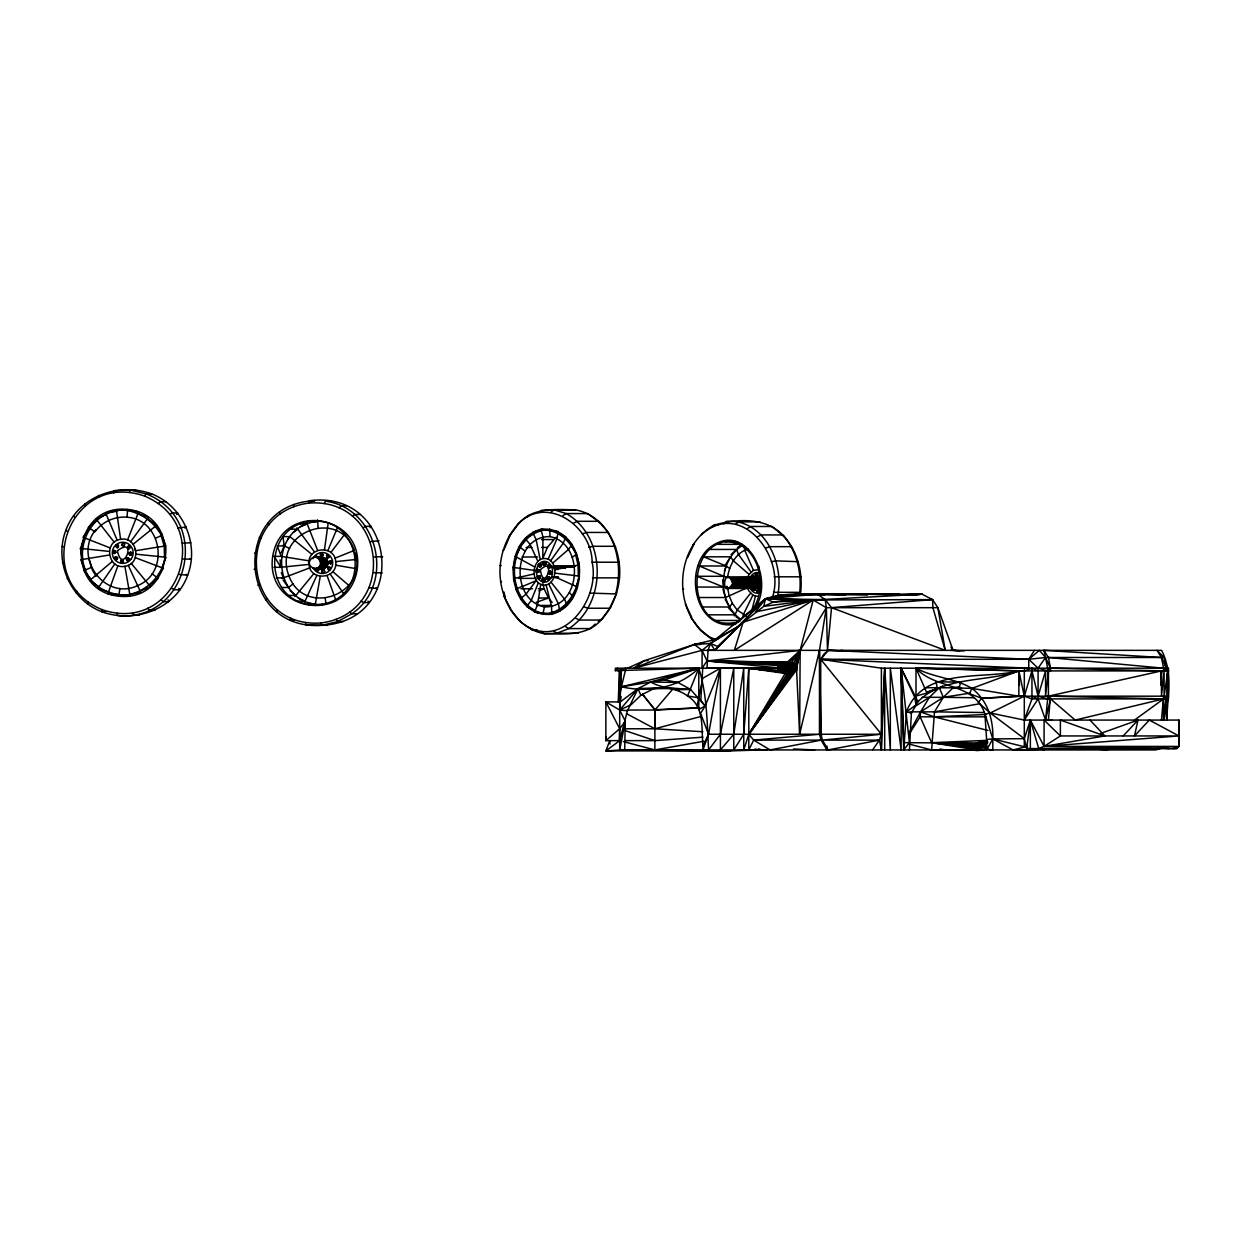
<?xml version="1.0" encoding="UTF-8"?>
<svg xmlns="http://www.w3.org/2000/svg" width="1241" height="1241" viewBox="0 0 1241 1241"><rect width="100%" height="100%" fill="white"/><g stroke="black" fill="none" stroke-linecap="round" stroke-linejoin="round"><path stroke-width="1.5" d="M621.4 670.667L619.693 710.023L625.309 721.238L624.688 749.735L605.872 750.914L609.75 740.629L609.952 744.057M1034.467 650.346L1028.758 659.281L1028.758 668.201L820.72 659.281L820.72 734.253L822.426 740.117L828.166 749.936L879.373 740.117L881.389 734.253L884.693 668.201L890.324 749.936L890.324 668.201L901.137 749.936L901.137 668.201L917.999 701.708L911.406 713.032L909.42 749.936M542.813 558.434L542.922 536.888L541.029 529.255C586.745 525.083 593.338 603.529 551.64 614.264C505.94 618.452 499.347 540.006 541.029 529.255L558.186 531.52L556.992 538.749L548.181 559.148C560.125 564.779 555.068 589.366 540.75 584.387C528.821 578.756 533.878 554.169 548.181 559.148M716.709 639.162L694.355 644.513L644.265 660.693L633.825 668.201L702.08 650.346L765.449 598.767C782.202 593.182 800.057 593.834 817.462 594.191L825.234 599.605L826.335 607.687L819.463 650.346L799.654 734.253L800.15 650.346L813.181 600.039L922.001 594.191L932.58 599.605L937.855 607.687L953.088 650.346L950.994 647.104M826.94 746.105L826.925 749.936L821.17 740.117L819.463 734.253L819.463 650.346L820.922 726.745M702.902 731.756L654.876 728.777L655.108 709.759L642.559 694.246M715.033 640.558C671.97 619.197 672.001 547.777 714.164 525.098C736.363 518.754 765.154 516.939 782.683 534.933C797.28 550.027 802.896 571.76 800.724 592.329L773.795 592.314L772.507 597.898M739.745 621.384C685.156 639.301 681.604 532.854 736.673 541.852M740.799 619.337C717.112 602.63 717.624 560.777 742.459 545.357M732.717 583.751C724.915 560.513 719.284 602.676 732.717 583.751L759.539 583.751M750.929 577.67C750.945 574.49 756.017 577.515 751.953 576.072M751.86 577.67L753.163 576.088M752.077 589.242C752.155 585.643 756.234 589.475 753.318 590.545C749.502 588.125 756.653 591.631 754.233 589.692M753.178 577.763L752.977 576.677M752.992 589.242C752.279 586.729 756.762 588.172 754.249 588.575M757.01 573.451C760.578 577.67 750.774 575.84 757.599 573.373M757.537 576.274C755.257 576.398 757.444 573.001 755.831 573.637L755.614 573.9M756.653 591.321L758.251 589.832L758.453 592.36L756.731 591.693L758.825 592.624M757.584 591.321L758.887 589.723L757.382 589.801M759.12 592.531L759.43 590.033M773.795 592.314C782.528 552.897 739.729 500.061 701.46 534.669L703.182 532.761M799.685 592.686C801.826 572.148 796.644 550.554 782.683 534.933L761.369 534.933L757.429 536.764M633.825 668.201L694.355 644.513L702.08 650.346L1161.576 650.346C1173.009 672.064 1167.486 696.806 1166.85 720.075L1166.85 714.568M540.75 584.387L537.539 604.786L534.483 611.999L551.64 614.264L551.625 606.647L546.133 585.085M308.869 503.07C386.851 497.331 398.237 612.744 320.985 622.966C243.003 628.706 231.602 513.293 308.869 503.07L309.35 500.712C397.011 489.28 410.135 620.903 321.931 625.34C237.388 631.328 230.314 503.815 314.873 500.712L309.645 501.969M322.598 604.584C259.524 611.999 258.345 515.853 321.357 521.049M322.505 604.491C271.112 606.585 266.66 525.936 317.696 521.453L317.541 519.932M309.04 564.407C306.527 547.172 334.667 544.21 335.706 561.646C338.204 578.864 310.064 581.827 309.04 564.407L279.365 567.432M314.687 556.682C315.757 556.092 313.073 558.574 315.912 556.139M317.293 570.813L315.85 569.107L318.13 567.99L316.393 568.409L316.61 570.488M316.672 568.145C320.054 567.246 318.472 573.063 318.208 568.192M321.186 556.232C317.044 552.369 326.895 553.796 321.698 556.356M320.861 556.03L320.69 553.672M316.936 568.378C324.723 565.601 318.254 553.331 311.615 558.372C303.75 566.408 317.789 571.868 324.382 568.378C335.179 560.979 320.24 553.843 312.918 557.659M322.862 572.799C319.604 569.867 327.298 569.666 322.319 570.503M322.288 572.597L321.884 570.844M322.071 556.263L322.986 555.115L322.148 553.517M324.072 572.644L324.832 570.922L323.73 572.83M326.941 557.612L326.74 555.534M328.896 569.867L327.562 567.804L330.059 567.261M328.539 569.759L328.043 567.199M327.035 557.83L328.958 557.069L328.229 555.115M330.618 563.631L329.16 561.925L331.083 560.699M328.384 557.861L329.33 556.325L327.857 555.006M330.246 563.523L329.408 561.925L330.695 560.684M330.339 568.642L330.075 567.54M330.758 563.647L331.983 563.104L331.207 560.808M334.884 558.186L354.43 550.368C338.576 506.902 272.074 533.056 288.874 575.669C304.029 618.08 369.632 594.361 354.848 552.183M987.929 742.102C971.75 738.271 964.288 756.777 986.936 748.292M986.905 748.432C977.799 754.993 984.222 742.676 976.76 743.157L909.296 742.692M619.259 740.629L619.693 728.777L605.872 701.894L620.283 701.894L637.998 688.615L650.734 682.023L698.792 668.201C707.013 694.138 707.137 722.743 708.58 749.936L703.011 749.859L703.011 745.965C701.072 728.545 705.105 706.858 687.545 695.984C676.717 687.483 662.399 688.895 650.734 682.023L621.384 686.8L618.204 701.894L619.523 670.667L621.384 686.8C648.748 692.897 677.989 688.367 698.792 668.201L698.792 709.526L705.183 706.02L720.416 668.201L702.747 678.269L697.116 705.71M1048.024 681.774L1048.412 670.916L1045.558 696.185L1045.558 670.916L1038.081 696.185L1047.652 698.9L1045.558 720.075L1038.081 698.9L1038.081 668.201L1045.558 657.497L1043.929 650.346L1161.483 657.497L1167.874 670.916L1164.105 696.185L1164.105 670.916L1161.483 696.185L1161.483 670.916L1048.412 696.185L1048.412 670.916L1048.04 675.973M1160.956 685.389L1161.483 670.916L1160.987 677.648M847.479 650.905L828.321 650.346L824.164 653.883L820.72 659.281L881.389 734.253L822.426 740.117L879.373 740.117L881.389 749.936L884.693 668.201L884.693 749.936M821.123 724.697L820.72 734.253L881.389 734.253M101.902 609.564C176.641 635.733 216.896 526.137 144.545 496.074C69.806 469.889 29.551 579.485 101.902 609.564L101.809 611.751C134.416 623.727 175.477 609.331 187.67 575.25C199.63 543.93 183.094 505.878 151.65 493.887C119.043 481.896 77.981 496.291 65.804 530.372C53.828 561.692 70.365 599.744 101.809 611.751L105.516 611.751M1166.85 720.075L1167.874 668.201L1166.044 665.238M95.728 529.798C72.769 557.162 105.237 601.59 137.922 585.457C170.157 572.396 161.904 519.483 127.063 517.218L127.606 509.43C71.931 503.35 63.26 590.84 118.841 596.192C174.531 602.273 183.187 514.782 127.606 509.43M1047.993 677.71L1048.412 670.916M1160.94 679.416L1161.483 670.916M821.573 734.393L821.17 740.117L770.103 749.936L753.69 740.117L748.804 734.253L785.165 673.475L789.307 673.46L794.829 671.412L748.804 668.201L615.365 668.201L615.365 670.667L698.792 668.201L687.545 695.984L698.792 697.799L705.183 706.02L700.545 713.311L708.58 734.253L703.011 749.859M743.762 617.072L765.449 598.767L825.234 599.605L831.532 607.687L945.223 650.346L937.855 607.687L826.335 607.687L800.15 650.346L796.598 667.751L748.804 668.201L743.762 734.253L733.772 749.936L733.772 668.201L720.416 734.253L708.58 749.936M549.732 528.93L550.058 536.624C585.054 543.511 581.641 607.842 544.489 606.911C509.493 600.024 512.905 535.693 550.058 536.624M534.483 611.999C562.793 620.888 581.579 589.832 579.221 564.919C575.576 543.496 555.487 523.035 532.699 532.482L536.081 539.525L540.192 559.443M700.839 699.769L702.747 668.201M942.586 686.025L939.313 687.731L929.416 697.318L920.605 711.853L920.139 716.833L908.846 734.61M958.89 686.847L953.197 687.731L943.315 697.318L934.504 711.853L931.619 749.936L981.476 749.781M945.223 650.346L932.891 607.687L932.58 599.605L786.111 600.039L773.221 602.102L763.773 606.353L737.418 626.938L710.504 643.49L708.053 650.346L706.998 668.201L777.859 667.813L778.665 669.69L783.273 672.219L790.951 672.684L748.804 668.201L748.804 749.936L753.69 740.117L819.463 734.253L708.58 734.253L703.011 745.965M708.58 734.253L720.416 668.201L720.416 749.936L733.772 734.253L743.762 668.201L743.762 749.936L748.804 734.253L789.307 673.46L785.165 673.475L779.239 671.071L778.107 670.171L778.65 665.998C783.66 662.508 791.401 661.251 796.365 665.455L799.654 734.253M1161.483 720.075L1163.577 696.185L1166.199 698.9L1164.105 720.075L1167.874 698.9L1166.199 696.185L1163.484 720.075L1163.577 698.9L1050.507 696.185L1048.412 720.075L1052.228 719.951M778.107 670.171L777.859 667.813L706.998 660.988L702.08 650.346L702.08 668.201L706.998 660.988L787.213 663.035L795.791 665.952L795.791 669.628L791.2 672.203L787.244 672.839L748.804 668.201L791.355 672.963L748.804 734.253L787.244 673.63M117.942 565.586L107.92 593.57C138.123 602.537 168.342 577.003 165.705 545.869C159.562 523.95 139.225 508.81 116.375 509.772L120.594 539.323C103.391 541.526 107.812 569.65 124.891 566.315C142.094 564.112 137.673 535.972 120.594 539.323M290.596 618.002L290.347 620.174L294.024 620.174M606.306 736.937L605.872 740.629L619.693 740.629L627.481 710.705L637.998 688.615L664.292 687.545L690.554 689.422L705.183 706.02M308.357 604.274L315.323 604.274L320.24 576.429M324.506 549.608L328.151 523.314M1176.608 748.571L1026.695 748.571L1030.356 720.075L1044.084 746.368L1176.608 748.571L1178.95 746.43L1178.934 720.075L1024.306 720.075L990.225 713.001L984.935 714.04C974.247 681.697 936.195 690.167 915.998 668.201L915.998 705.012L906.442 711.853L903.727 749.936L909.42 742.63L901.137 668.201L914.757 697.318L915.998 705.012M124.891 566.315L130.072 595.866L118.996 594.656L119.881 588.405M113.691 492.879L114.048 490.567L135.843 490.086M620.283 701.894L621.136 696.589M742.568 618.592L743.25 614.853L752.884 595.075L748.726 590.7L747.439 587.629L725.473 597.526L698.59 597.526M500.201 565.663C501.783 550.042 507.755 534.887 518.722 523.485C533.118 506.902 555.875 509.601 575.529 509.818C605.918 515.558 621.943 549.158 619.523 577.856C617.956 593.493 611.906 608.555 601.032 620.05C586.636 636.633 563.879 633.934 544.241 633.701C513.805 627.977 497.75 594.392 500.201 565.663L501.224 565.431M541.231 530.76C500.837 542.131 507.553 615.133 551.64 614.264M535.972 570.767C541.169 565.71 535.724 577.081 536.919 570.767M538.299 565.105C543.496 560.063 538.036 571.418 539.23 565.105M537.322 576.972C542.503 571.915 537.058 583.286 538.253 576.972M536.065 571.512C539.866 574.614 539.664 567.121 536.05 570.395M539.695 566.454C540.859 567.742 542.596 564.422 540.564 565.012M537.415 577.717C541.2 580.819 541.014 573.326 537.384 576.6M543.046 563.523C549.779 559.288 540.487 570.55 544.582 562.297M541.743 579.997C547.188 576.243 541.371 585.674 541.945 579.283M543.977 563.523C544.256 567.649 548.32 562.173 544.846 562.468L545.993 562.731M543.139 581.331C545.606 582.665 545.42 577.329 542.689 578.678M546.428 577.53C545.528 580.819 551.438 579.485 549.096 576.848C543.884 576.894 549.794 577.313 547.312 576.6M548.522 572.427C553.719 567.37 548.258 578.74 549.453 572.427M548.522 567.866C551.857 567.199 547.576 562.685 547.514 566.625C549.049 570.782 553.098 564.128 548.46 564.934M547.374 579.516L548.553 578.57L547.901 576.677M548.522 572.815L550.477 574.04L551.718 572.721M519.172 620.36C557.767 655.264 600.923 601.994 592.128 562.22C591.957 525.595 545.171 493.437 517.047 525.284M796.474 666.603L796.365 670.109L793.34 672.141L748.804 734.253L796.365 670.109L800.15 650.346L706.998 660.988L778.091 665.517L796.365 665.455L800.15 650.346L787.213 662.244L706.998 660.988L795.233 664.633L800.15 650.346L789.292 662.384L781.116 663.64L778.091 665.517L777.859 667.813L735.386 668.201M897.988 595.091L922.001 594.191C870.158 596.564 816.237 589.273 765.449 598.767L714.785 650.346L765.449 598.767L817.462 594.191L922.001 594.191L912.461 595.075M767.233 749.735L730.608 750.914L619.693 749.936L625.309 721.238L619.693 728.777L605.872 740.629L605.872 701.894L619.693 710.023L627.481 710.705M1100.674 733.415L1138.013 720.075L1134.476 735.944L1149.306 720.075L1178.934 735.944L1178.95 746.43L1172.9 748.571M543.062 613.085L544.489 606.911M748.137 549.034C735.913 552.493 729.289 565.462 727.567 577.282L722.634 576.057M777.58 596.13C784.808 563.631 764.285 518.49 726.311 521.375L723.705 523.718M1045.558 720.075L1050.507 698.9L1047.652 696.185L1047.652 698.9M127.544 540.037L138.542 512.068C79.517 495.407 57.908 585.163 118.996 594.656M114.296 553.439L112.745 551.795L114.219 550.477M113.583 553.16L113.009 551.082M116.918 547.607L115.739 546.071L117.212 544.752M116.018 559.722L114.482 558.466L115.568 556.868M115.304 550.74L115.816 552.478L114.358 550.461M114.591 558.853L114.56 557.705M118.128 547.374L118.345 545.28M117.802 547.576L118.655 545.978M117.368 559.102L117.523 557.628L116.53 559.598M123.557 546.087L121.882 544.846L122.968 543.248M121.99 545.218L122.394 543.449M121.029 562.514L120.687 560.42M124.519 545.482L124.1 543.217M121.416 559.831C125.357 562.685 121.959 560.622 121.649 559.831M128.816 548.77L127.621 547.219L129.095 545.9M128.226 548.584L127.901 546.505M127.094 560.575L128.459 560.544L126.163 559.412L127.621 557.705M127.001 560.389L126.427 558.31M130.119 555.022L129.064 554.246L129.452 552.757M129.778 554.851L129.033 553.098M128.397 546.226C130.957 545.482 131.515 550.508 129.235 545.885M127.249 557.814L129.235 559.707L127.761 557.69M130.646 555.099L131.748 553.021M131.251 554.991L130.258 555.115L132.104 553.781M751.844 610.339L755.474 596.083L758.173 596.176M534.902 610.588L526.836 606.663L527.518 605.437L520.506 598.953L521.422 597.991L515.946 589.382L517.016 588.761L513.448 578.616L514.612 578.368L513.2 567.385L516.303 556.992L515.201 556.449L520.289 547.436L519.343 546.552L526.044 539.556L525.3 538.377L533.18 533.863M551.454 612.775L559.97 611.053L559.489 609.657L567.37 605.143L566.625 603.979L573.342 596.983L572.38 596.083L577.468 587.086L576.367 586.543L579.469 576.15L554.867 573.14M1168.495 696.185L1018.861 696.185L981.662 698.249L978.265 702.546L990.225 713.001L1024.306 696.185L1031.954 670.916L1038.081 696.185M1178.934 720.075L1178.95 746.43L1044.084 746.368L1104.847 735.944L1060.388 720.075L1060.388 735.944L1044.084 720.075L1044.084 746.368L1178.934 735.944L1060.388 735.944L1044.084 746.368L1038.717 748.571L1030.356 720.075L1024.306 738.659L1026.695 748.571M87.522 603.933L88.142 602.025M724.403 571.015L726.171 565.989L725.116 565.369L730.546 556.821L733.307 560.715L749.083 574.397L747.671 577.375M557.767 532.947L565.849 536.857L563.274 543.124L550.585 560.823M109.425 554.991L82.247 559.505L80.417 548.382L84.435 537.849L110.139 547.948M129.84 594.346L140.838 592.593L140.217 591.197L150.394 586.621L149.432 585.426L158.103 578.353L156.878 577.453L163.44 568.331L162.028 567.789L166.03 557.256L136.169 554.2M795.233 664.633L706.998 660.988L788.252 662.322M538.361 582.712L531.272 600.411L527.518 605.437M327.857 550.632L337.381 527.735M129.328 492.413L130.289 490.086L146.097 493.887L151.65 493.887M779.239 671.071L792.921 672.203L781.132 672.188L788.95 672.839L787.244 672.839M276.619 611.596L277.379 609.75M504.87 547.824L510.098 535.305L518.722 523.485M543.387 556.992L547.374 547.436L555.984 537.275M304.402 602.537L316.889 575.405M281.211 552.726L284.267 545.916L282.948 536.639L289.913 536.639L311.972 554.448M324.382 503.536L325.483 501.178L331.006 501.178M687.561 557.566L694.107 543.837L692.726 545.326M754.776 608.261C775.718 579.438 745.732 518.381 709.03 548.212C682.984 570.705 695.767 631.328 735.122 624.332M326.492 555.534L327.717 554.991M115.397 552.834L115.816 552.478M909.048 732.95L920.605 711.853L943.315 697.318L970.028 693.145M734.393 615.986L737.216 610.045L750.588 593.245M137.999 513.495L148.424 517.466L130.646 541.728M114.839 563.895L98.039 588.156L108.463 592.128M872.609 749.936L879.373 740.117M789.214 663.175L791.324 662.849L800.15 650.346L793.123 664.338L781.116 663.64L793.325 663.594L783.242 663.64M144.545 496.074L146.097 493.887C212.568 519.452 188.973 622.734 117.616 615.536L117.135 613.209M565.151 538.098L572.163 544.582L568.471 549.453L552.571 563.243M127.063 517.218C114.622 516.132 102.243 521.825 94.843 531.862L89.585 528.185L83.007 537.306L84.435 537.849M75.701 592.624L76.771 591.15M176.656 514.503L177.758 512.998L172.204 512.998L169.691 514.472M748.804 734.253L794.938 670.326L796.365 670.109M536.376 580.292L526.075 594.082L521.422 597.991M330.835 552.493L343.788 535.46M339.258 508.034L340.934 505.863L346.456 505.863M294.893 596.611L313.911 573.559M287.571 539.525L289.913 536.639M702.546 606.989L729.413 606.989L732.361 603.39L728.994 595.339L727.691 588.203M749.083 574.397L753.442 570.333L758.778 569.635L758.763 566.067M727.691 588.451L757.568 588.482L760.516 586.435L731.787 586.435M750.696 611.844C770.04 589.273 759.228 540.626 725.147 541.852M370.128 527.704L371.276 526.339L365.754 526.339L363.132 527.735M265.543 599.698L266.722 598.302M1168.495 670.916L1018.861 670.916L971.936 688.383L969.516 693.672L981.662 698.249L1024.306 696.185L1031.954 698.9L1168.495 698.9L1168.495 668.201L881.389 668.201L820.72 659.281L828.321 650.346L1028.758 659.281L1045.558 657.497L1164.105 657.497L1166.199 670.916L1163.577 668.201L1161.483 657.497L1157 650.346L1164.105 657.497M619.693 701.894L619.693 749.936L654.876 749.936L654.876 710.023L673.18 688.615L678.889 689.624M615.365 670.667L617.599 668.201L617.599 670.667L625.96 668.201L621.384 686.8L698.792 668.201L664.354 679.913L650.734 682.023L677.943 682.441L690.554 689.422L676.345 689.779M116.328 556.744L114.979 557.364M123.076 562.173L121.494 562.778M1123.198 735.944L1138.013 720.075M610.991 606.833L601.032 620.05L579.563 620.05L575.622 618.251M712.024 527.301L714.164 525.098L718.043 525.098M1024.306 696.185L1018.861 670.916C982.329 679.944 923.257 666.696 906.442 711.853L911.406 713.032M527.363 517.063L529.426 514.953M508.732 536.655L510.098 535.305M708.053 650.346L714.847 650.098L743.095 622.191L813.181 600.039L826.335 607.687L827.483 650.346L831.532 607.687L932.58 599.605M917.999 701.708C942.881 675.957 987.588 682.224 1018.861 670.916L1019.45 677.648M640.883 695.27L631.126 704.702L619.693 710.023L637.998 688.615L640.883 695.27L652.192 689.422M330.261 569.34L329.036 569.883M731.027 554.587L736.596 549.437L738.457 554.432L751.053 571.992M158.305 503.598L160.384 501.705L165.953 501.705M538.951 512.58L541.479 510.299L575.529 509.818M796.365 665.455L778.091 665.517L778.464 667.813L783.071 671.443L794.829 671.412L791.2 672.203L792.921 672.203M147.539 518.707L156.599 525.284L133.206 544.178M112.279 561.444L89.864 580.354L98.923 586.915M717.732 639.037L723.519 634.167M737.976 621.958L740.877 619.523M820.72 659.281L1028.758 659.281L1039.353 650.346L1045.558 657.497L1050.507 668.201L1050.507 670.916L1047.652 668.201L1045.558 657.497M352.475 516.303L354.678 514.457L360.2 514.457M114.219 542.208L97.015 520.196L88.344 527.285L89.585 528.185M541.247 564.329L538.718 564.112M548.848 565.26L549.685 564.934M549.872 571.434L551.625 571.977M543.279 578.756L542.146 579.004M595.323 624.068L590.328 628.582L568.859 628.582L556.806 633.236L544.241 633.701L541.619 631.405M598.271 621.725L602.676 618.204M616.73 593.074L609.672 608.23L588.187 608.23L583.937 606.865M551.066 512.13L554.044 509.818L566.284 513.572L587.753 513.572L600.551 523.206M281.505 587.489L288.455 587.489L293.217 583.828M735.711 524.167L738.783 521.856L760.097 521.856M619.693 740.629L605.872 750.914L730.608 750.914M572.21 557.302L576.724 554.138L571.263 545.544M502.993 550.43L504.125 549.608M1134.46 720.075L1163.577 698.9L1075.187 720.075L1050.507 698.9M293.248 532.405L297.747 529.147L296.863 527.906M67.169 578.616L68.565 577.654M184.847 527.983L186.29 527.006L177.897 527.968M813.181 600.039L763.773 606.353L765.449 598.767L773.221 602.102L813.181 600.039L755.366 611.953L765.449 598.767L813.181 600.039L734.377 650.346L743.095 622.191L717.593 646.406L710.504 643.49L694.355 644.513L703.895 642.9M914.105 706.998L929.416 697.318M562.84 515.729L566.284 513.572C606.663 536.5 607.454 603.514 568.859 628.582L565.322 626.472M116.173 559.707L116.856 559.396M129.467 552.478L131.996 553.021M128.785 560.343L126.753 560.389M747.222 528.619L750.743 526.479L772.057 526.479L784.343 536.717M377.512 541.557L378.939 540.735L370.501 541.588M257.88 585.302L259.353 584.464M715.685 639.27L737.418 626.938M318.379 570.55L317.432 570.813M573.497 523.159L577.344 521.298L598.829 521.298L609.347 533.94M737.511 547.436L742.32 545.109M517.016 588.761L522.337 586.217M155.683 538.175L162.493 534.964L155.42 526.246M91.245 567.463L83.969 570.658L91.043 579.376M117.228 540.347L106.245 514.426L96.053 519.002L97.015 520.196M627.496 668.201L644.265 660.693L648.066 660.693M522.306 586.543L536.407 580.602M538.858 590.887L544.101 588.761L542.891 583.565M927.027 692.525L939.313 687.731L943.315 697.318L973.937 697.752M281.94 578.43L309.847 567.851M571.62 566.563L574.986 566.439L553.765 566.439M300.306 526.603L307.21 523.966L306.682 522.539M926.748 692.214L939.313 687.731M536.267 602.335L548.506 597.991L552.167 602.459M1038.081 670.916L1031.954 668.201L1024.306 670.916L915.998 668.201L926.903 693.083L915.998 696.046M582.308 533.909L586.497 532.451L607.966 532.451C618.902 550.849 621.198 573.389 615.645 593.912L589.692 593.089M765.681 548.041L769.932 546.676L791.246 546.676L792.58 548.01M767.822 598.767L777.921 595.649L783.428 595.587M123.34 543.139L124.922 544.008M118.05 547.576L117.057 547.7M113.97 550.477L113.846 550.585M129.328 548.848L129.188 548.863M1019.497 685.389L1018.861 670.916L915.998 668.201C933.837 677.757 954.794 678.082 971.936 688.383C987.665 700.513 993.514 719.64 992.816 738.922L986.595 749.936L986.595 739.527L992.816 738.922L1013.106 749.936L1027.532 746.337M1163.655 747.656L1155.666 749.936L619.693 749.936M550.321 571.372L549.468 571.124M625.247 728.777L654.876 728.777L701.165 716.414M534.157 573.916L514.612 578.368M619.523 577.856L592.484 577.872M62.515 562.856L64.082 562.483M314.02 568.688L324.382 568.378M319.123 604.584C372.393 599.465 364.094 515.62 310.731 521.453M986.331 716.833L920.139 716.833L931.619 742.692L972.789 749.316L986.967 747.02M588.653 547.234L593.089 546.288L614.574 546.288L615.707 547.25M579.221 564.919L554.774 569.619M987.045 740.365L931.619 742.692L972.835 747.842L986.75 745.779M771.375 561.708L775.858 560.87L798.289 561.692M795.217 671.024L789.245 672.684L791.355 672.963L783.118 672.994L786.949 672.7L783.273 672.219M909.979 711.853L934.504 711.853L979.971 703.678M703.771 741.265L654.876 749.936L623.385 741.606M722.386 587.21L727.35 586.419M82.247 559.505L80.743 559.753L85.35 570.022M165.705 545.869L136.06 550.632M986.378 742.847L978.994 743.669L931.619 742.692L973.177 746.43L986.3 744.647M116.623 511.292L105.625 513.029L106.245 514.426M381.096 556.883L382.662 556.651L374.084 556.883M254.157 569.402L255.77 569.154M979.971 744.46L931.619 742.692L973.797 745.174L987.51 743.452M182.38 543.155L190.943 542.782M975.643 743.483L987.371 742.289M974.635 744.181L978.994 743.669M335.706 561.646L356.539 559.396M310.343 522.182L317.696 521.453L318.068 527.658M888.339 594.982L899.198 593.958L794.783 593.958L803.656 595.106M592.128 562.22L619.166 562.235M625.247 740.629L654.876 740.629L702.902 737.17M774.151 576.801L801.065 576.801M699.505 707.928L655.108 710.023L627.093 710.023M920.605 711.853L934.039 716.833L986.099 714.475M655.108 709.759L699.505 707.804M548.615 579.5L546.614 578.973M817.462 594.191L779.581 595.339L783.273 595.339M894.047 595.044L922.001 594.191M123.805 546.087L122.192 545.559M115.692 556.759L116.701 556.837L115.335 556.868M791.2 672.203L793.34 672.141M1013.106 749.936L1120.732 747.702M909.42 742.63L903.727 742.692L901.137 668.201L903.727 749.936M787.213 662.244L791.324 662.849L783.102 662.865L791.2 663.609M795.605 669.644L778.665 669.69L796.644 670.326L793.108 671.412L794.829 671.412M300.26 523.966L307.21 523.966L317.603 550.321M290.782 529.147L297.747 529.147L314.516 552.012M541.526 539.556L553.129 539.556M733.462 542.162L737.309 542.162M717.05 544.334L742.009 544.334M117.973 544.83L117.352 544.737M116.282 545.063L116.018 545.342M128.49 546.009L130.476 546.428M289.649 548.475L284.267 545.916L277.301 545.916L281.18 556.371L309.133 560.854M526.091 547.436L531.893 547.436M541.572 547.436L547.374 547.436M709.712 549.437L736.596 549.437M322.381 553.517L322.024 553.408M327.112 555.084L328.462 555.115M327.019 555.27L328.105 555.006M316.3 556.154L316.052 556.154M281.18 556.371L274.214 556.371L280.869 567.277L273.904 567.277M316.424 556.263L317.246 556.744M522.104 556.992L537.586 556.992M730.546 556.821L703.663 556.821L726.171 565.989L729.599 568.502M314.345 557.318L323.265 557.349M117.631 558L116.452 556.837M128.133 557.783L129.002 558.233M324.677 557.783L317.184 557.085M318.503 558.574L325.949 558.574M114.793 559.179L115.646 559.629M115.413 559.629L116.778 559.598M319.511 559.66L326.957 559.66M123.03 560.358L121.789 559.815M330.09 560.777L330.835 560.699M320.225 560.979L327.655 560.979M120.548 561.909L121.37 562.685M543.713 562.328L545.233 562.204M320.566 562.437L327.996 562.437M543.465 562.53L544.396 562.53M543.248 562.809L544.194 562.809M543.108 563.15L544.039 563.15M546.149 563.057L545.295 563.43M330.013 563.523L331.363 563.554L330.37 563.631M320.519 563.941L327.95 563.941M538.966 563.91L541.029 564.066M543.046 563.895L543.992 563.895M545.311 563.817L546.242 563.817M545.249 564.19L546.18 564.19M538.516 564.391L539.447 564.391M543.139 564.267L544.07 564.267M538.377 564.733L539.308 564.733M543.294 564.593L544.225 564.593M543.511 564.857L544.442 564.857M544.365 565.12L545.575 565.012M547.917 565.26L550.461 565.462M320.085 565.369L327.531 565.369M538.315 565.493L539.246 565.493M540.564 565.4L541.495 565.4M540.502 565.772L541.433 565.772M538.392 565.849L539.323 565.849M549.685 565.787L550.616 565.787M726.171 565.989L699.288 565.989L723.782 576.289L696.915 576.289L723.55 587.055L722.945 579.718M538.547 566.191L539.478 566.191M549.763 566.16L550.694 566.16M552.633 566.098L573.869 566.098M549.779 566.548L550.709 566.548M319.309 566.641L326.755 566.641M539.618 566.703L540.549 566.703M547.514 566.625L549.453 567.866M547.591 566.997L548.538 566.997M549.701 566.92L550.632 566.92M547.746 567.323L548.693 567.323M549.561 567.261L550.492 567.261M552.85 567.137L572.148 567.137M547.964 567.587L548.91 567.587M549.36 567.54L550.29 567.54M318.239 567.68L325.685 567.68M548.227 567.773L550.042 567.742M312.608 568.254L322.939 568.735M553.688 568.161L565.26 568.161M536.639 569.572L538.935 569.991M554.293 569.433L558.14 569.433M328.291 569.759L329.656 569.79L328.663 569.867M536.391 569.774L537.322 569.774M322.691 570.069L324.056 570.1M536.19 570.053L537.12 570.053M538.16 570.317L539.09 570.317M538.237 570.674L539.168 570.674M317.06 570.813L318.053 570.72L316.688 570.689M535.988 571.155L536.919 571.155M538.253 571.062L539.183 571.062M538.175 571.434L539.106 571.434M548.941 571.434L551.469 571.651M536.236 571.853L537.167 571.853M538.036 571.775L538.966 571.775M536.453 572.117L537.384 572.117M537.834 572.054L538.765 572.054M548.584 572.054L549.515 572.054M536.701 572.287L538.516 572.256M382.197 572.985L373.634 572.613M548.615 573.171L549.546 573.171M550.725 573.094L551.656 573.094M548.77 573.497L549.701 573.497M550.585 573.435L551.516 573.435M756.374 573.358L757.879 573.482M550.368 573.714L551.314 573.714M549.53 574.04L551.051 573.916M755.459 574.226L756.296 574.583M755.366 574.971L756.296 574.971M755.428 575.343L756.358 575.343M537.989 575.777L539.788 575.746M537.725 575.979L538.672 575.979M539.121 575.917L540.052 575.917M757.15 576.01L758.08 576.01M537.524 576.258L538.454 576.258M539.339 576.181L540.269 576.181M753.458 576.196L751.177 576.6M756.033 576.15L757.243 576.258M539.494 576.522L540.502 576.879M752.775 576.398L753.706 576.398M547.033 576.708L549.313 577.112M546.769 576.91L547.715 576.91M552.059 576.972L558.341 577.096M751.022 576.925L751.953 576.925M753.116 577.003L754.047 577.003M537.322 577.36L538.253 577.36M539.587 577.267L540.518 577.267M546.567 577.189L547.498 577.189M552.897 577.391L558.683 577.391M727.955 577.22L757.817 577.267L760.671 579.547L731.942 579.547M539.509 577.639L540.455 577.639M548.538 577.453L549.468 577.453M553.672 577.437L557.535 577.437M726.838 577.561L757.817 577.267M276.386 577.887L283.351 577.887L281.366 572.659M548.615 577.81L549.561 577.81M730.189 577.685L758.918 577.685M537.57 578.042L538.501 578.042M539.37 577.98L540.3 577.98M518.474 578.368L535.895 578.368M537.787 578.306L538.718 578.306M539.168 578.259L540.099 578.259M548.631 578.197L549.561 578.197M538.051 578.492L539.851 578.461M548.553 578.57L549.499 578.57M731.166 578.461L759.895 578.461M542.41 578.802L544.69 579.206M548.413 578.911L549.36 578.911M548.212 579.19L549.143 579.19M546.831 579.237L548.894 579.392M541.805 579.609L542.736 579.609M543.915 579.531L544.846 579.531M543.992 579.904L544.939 579.904M541.743 580.369L542.922 581.067L541.991 581.067M544.008 580.292L544.939 580.292M541.836 580.741L542.767 580.741M543.946 580.664L544.877 580.664M543.791 581.005L544.737 581.005M732.485 580.835L759.306 580.835M543.589 581.284L544.52 581.284M543.341 581.486L544.272 581.486M543.062 581.595L543.992 581.595M732.748 582.277L759.57 582.277M732.392 585.178L759.213 585.178M696.666 587.055L723.55 587.055M730.965 587.443L759.694 587.443M754.59 587.753L753.24 588.172M753.908 587.955L754.838 587.955M726.606 588.017L758.685 588.141M520.879 588.761L532.498 588.761M538.299 588.761L544.101 588.761L548.506 597.991L538.827 597.991M752.077 588.855L753.008 588.855M754.326 588.948L755.242 588.948M754.311 589.32L755.242 589.32M752.139 589.615L753.07 589.615M752.279 589.956L753.209 589.956M754.078 590.018L754.993 590.018M759.166 589.832L756.901 590.251M752.48 590.22L753.411 590.22M753.861 590.282L754.792 590.282M758.701 590.313L759.632 590.313M752.729 590.421L754.528 590.452M756.746 590.576L757.677 590.576M758.84 590.654L759.771 590.654M756.669 590.933L757.599 590.933M758.903 591.026L759.833 591.026M758.903 591.399L759.833 591.399M756.731 591.693L757.646 591.693M758.809 591.771L759.74 591.771M756.87 592.019L757.786 592.019M758.654 592.097L759.585 592.097M757.072 592.298L758.003 592.298M757.32 592.5L758.53 592.609M288.889 595.416L295.854 595.416L290.115 590.732M298.057 601.14L305.007 601.14L298.274 598.115M537.198 605.437L550.74 605.437M154.97 610.355L149.416 610.355L147.741 608.214M357.361 613.799L351.839 613.799L337.645 621.555L321.931 625.34L320.985 622.966M708.254 614.822L735.137 614.822L728.467 607.873M139.411 615.071L133.857 615.071L132.756 612.759M715.343 620.469L740.303 620.469M343.152 621.555L337.645 621.555L336.078 619.337M723.317 623.556L736.751 623.556M537.369 629.947L532.001 629.947L529.829 627.791M578.29 633.236L556.806 633.236L553.719 630.955M694.355 644.513L700.172 644.513M778.464 667.813L795.59 669.426M794.938 670.326L796.644 670.326L780.387 669.69L780.186 667.813M789.245 672.684L790.951 672.684M935.621 687.731L960.782 687.84M924.561 687.731L937.219 687.716L936.04 681.774L960.55 682.116L959.277 688.026L971.936 688.383L1018.861 696.185L1018.861 670.916M652.813 688.615L673.18 688.615L678.749 690.074M922.079 697.318L943.315 697.318M753.69 740.117L821.17 740.117L821.061 734.393M934.504 711.853L984.361 712.536M824.676 595.06L794.783 593.958L867.506 595.075M794.783 593.958L845.679 595.044M327.779 557.938L326.445 557.333M327.453 625.34L305.813 624.859L305.457 622.517M757.568 588.482L754.357 587.241M950.544 650.346L964.024 650.92M793.526 748.99L814.639 749.936M973.797 745.174L980.747 745.546M973.177 746.43L981.274 746.849M972.835 747.842L981.522 748.307M1157.698 747.765L1169.255 748.571M785.15 662.399L791.324 662.849M783.118 672.994L789.307 673.46M182.83 558.993L191.409 559.226L189.78 558.993M1096.268 749.006L1107.732 749.936M1048.412 657.497L1163.577 668.201L1163.577 670.916L1050.507 668.201L1048.412 657.497L1043.929 650.346M778.65 665.998L795.977 667.751M80.417 548.382L109.317 551.423M953.972 650.346L959.743 650.967M840.902 650.346L846.626 651.013M107.92 593.57L130.072 595.866M754.668 749.099L762.238 749.936L758.639 749.006M513.2 567.385L534.08 570.395M748.804 668.201L785.165 673.475M62.05 546.397L63.617 546.629M308.032 603.126L315.323 604.274M939.84 749.037L945.425 749.936M335.597 565.182L356.276 568.673M664.354 679.913L677.943 682.441M254.622 553.052L256.22 553.424M113.676 553.346L114.684 553.424L113.35 553.16M682.643 588.901L683.62 589.149M934.039 716.833L987.976 730.468M987.448 748.99L991.125 749.936M909.296 744.135L931.619 749.936M1040.873 748.959L1044.41 749.936M179.216 574.412L187.67 575.25L186.181 574.397M325.483 501.178C378.303 508.003 395.739 584.092 351.839 613.799L349.745 611.86M624.968 730.561L654.876 740.629M369.182 587.676L377.559 588.653L376.194 587.707M500.542 581.3L501.581 581.672M135.347 557.674L162.028 567.789M752.884 595.075L755.474 596.083M746.632 616.156L737.216 610.045L732.361 603.39M699.35 628.954L709.573 637.098L716.15 639.642M516.303 556.992L534.716 566.966M554.231 576.569L576.367 586.543M1031.954 696.185L1038.081 698.9L1024.306 720.075L1031.954 698.9L1031.954 668.201M282.886 545.295L284.267 545.916M171.801 588.374L174.392 589.739L179.945 589.739L178.766 588.327M626.395 713.591L654.876 728.777M735.96 616.886L740.66 619.569M65.804 530.372L67.231 531.21M361.038 601.063L363.582 602.568L369.089 602.568L368.034 601.109M318.797 567.478L320.054 568.254M259.245 537.384L260.672 538.361M990.225 713.001L1024.306 738.659L992.816 738.922L984.935 714.04L986.595 739.527M520.289 547.436L525.114 551.082M152.085 573.761L156.878 577.453M685.42 604.01L691.687 617.273M504.017 596.3L511.788 611.084L520.925 622.237M161.066 599.899L163.238 601.714L168.807 601.714L168.031 599.853M332.759 571.589L348.845 585.457M1028.758 659.281L1038.081 668.201L1047.652 670.916L1047.652 668.201M510.377 609.626L511.788 611.084M691.113 617.661L700.979 630.769M709.573 637.098L711.605 639.239M1090.017 720.075L1104.847 735.944M131.267 563.414L149.432 585.426M73.514 515.884L74.662 517.264M526.044 539.556L530.016 544.365L537.88 561.304M569.433 592.453L572.38 596.083M551.066 582.231L564.531 599.155L566.625 603.979M642.497 694.324L654.876 710.023M344.114 594.361L330.215 574.025M267.715 523.469L268.816 524.974M283.026 579.935L288.455 587.489M710.504 643.49L714.847 650.098M134.648 549.174L135.44 550.446M96.146 576.258L92.361 570.022L89.259 559.505M725.209 599.543L729.413 606.989M548.739 584.077L558.466 603.995L559.489 609.657M128.257 565.291L140.217 591.197M796.598 667.751L795.791 665.952L779.208 664.695M753.442 570.333L744.693 550.089L744.181 546.242M335.954 600.613L327.128 575.715M84.667 503.924L85.396 505.739M279.458 512.238L280.109 514.177M722.898 588.932L725.473 597.526M161.097 535.6L164.215 546.118L164.526 557.1M575.653 554.774L578.058 565.151L578.306 575.995M503.986 592.05L505.18 597.247M325.22 598.379L325.871 603.033M280.078 559.846L280.869 567.277M98.489 495.283L98.706 497.408M619.833 674.344L619.523 670.667L619.523 692.711M293.652 504.482L293.776 506.7M1167.176 672.793L1167.176 682.705M1167.176 684.52L1167.176 694.448M1030.356 720.075L1030.356 748.571M1024.306 668.201L1024.306 746.741L992.816 738.922L992.816 749.936M881.389 668.201L881.389 749.936M750.914 576.305A10.362 8.02 -90 0 1 760.407 573.404M759.973 592.546A10.362 8.02 -90 0 1 750.619 588.932M312.903 558.729A10.502 10.362 -90 0 1 328.182 554.324A10.502 10.362 -90 0 1 329.811 570.333A10.502 10.362 -90 0 1 313.957 569.169M272.725 556.123C264.317 611.875 347.62 625.774 357.129 569.914C365.537 514.162 282.219 500.263 272.725 556.123M540.347 569.728C544.163 594.656 556.837 554.587 540.347 569.728M117.414 550.756C122.595 576.491 138.247 535.042 117.414 550.756M130.414 552.167L131.794 552.695L130.553 552.152M328.989 566.935L329.129 566.951M131.205 559.008A10.58 10.44 -90 0 0 123.805 542.286A10.58 10.44 -90 0 0 113.226 557.147A10.58 10.44 -90 0 0 131.205 559.008M551.02 577.887A10.44 8.082 -90 0 0 545.295 561.382A10.44 8.082 -90 0 0 537.105 576.041A10.44 8.082 -90 0 0 551.02 577.887"/></g></svg>
